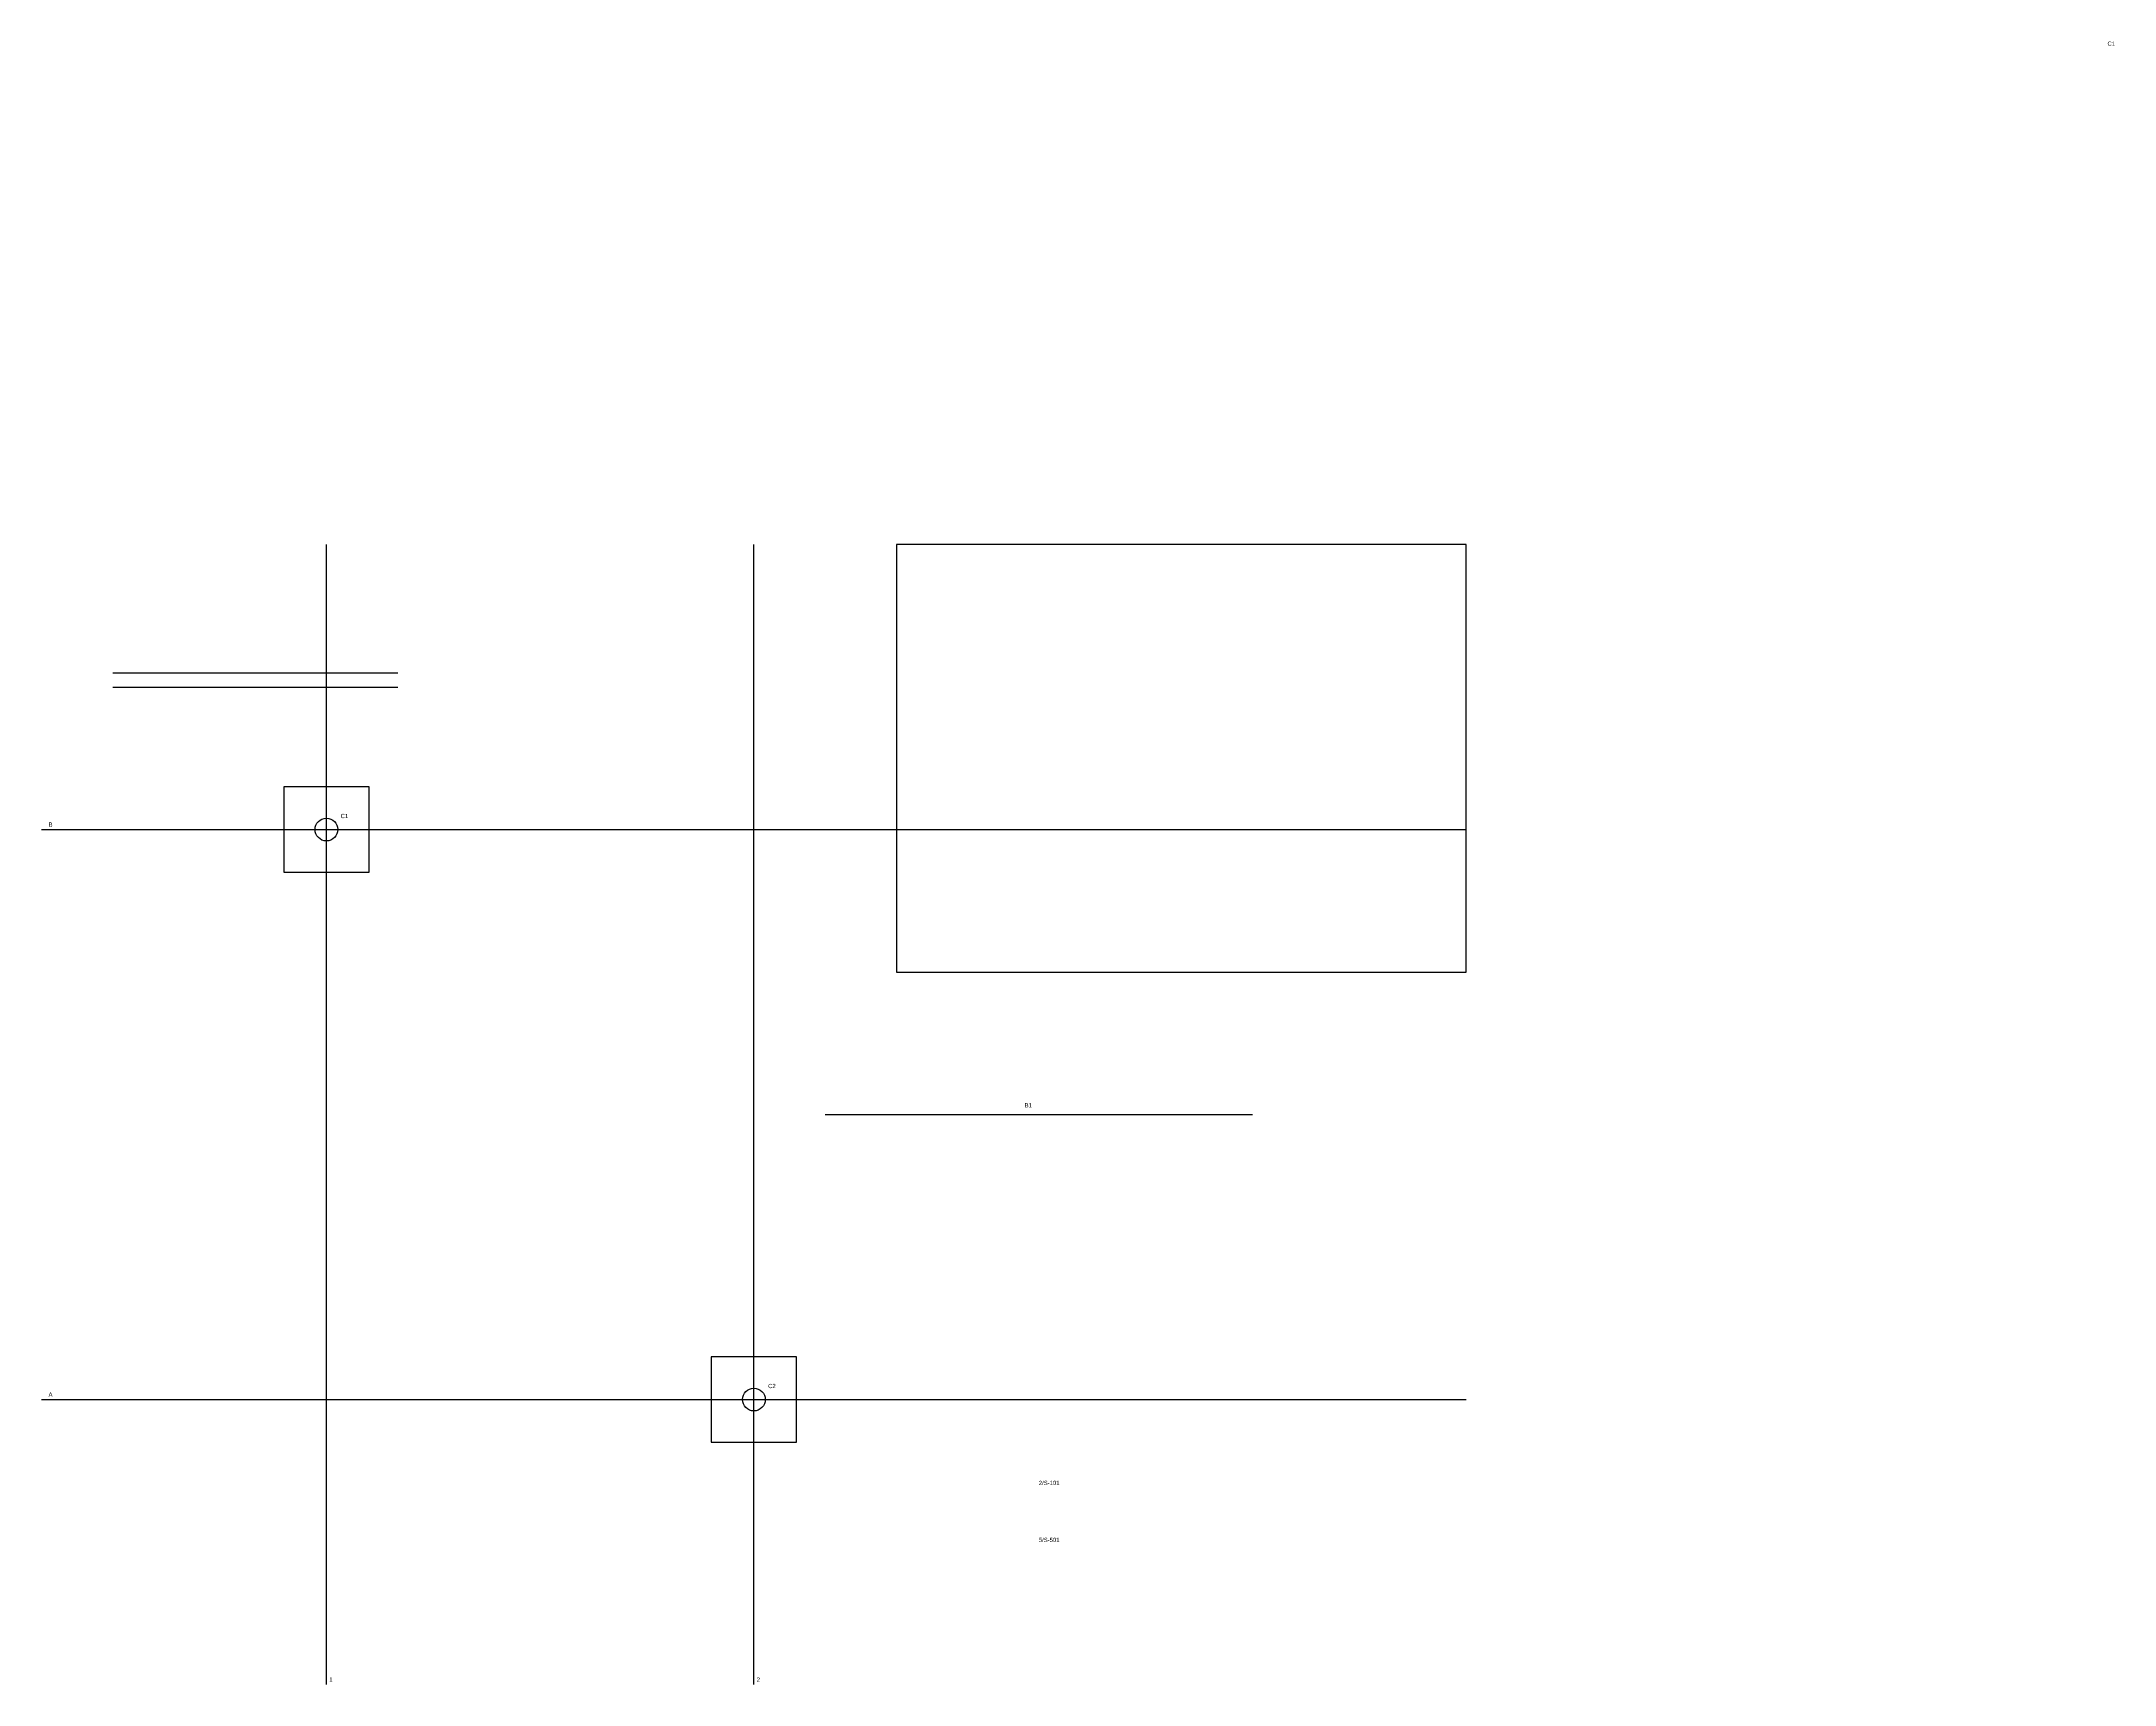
# Model space of a CAD drawing. Header units: metres. Extents: x 0 to 14.5, y 0 to 11.5.
import ezdxf

# ---------------------------------------------------------------- set-up
doc = ezdxf.new("R2010")
doc.units = ezdxf.units.M

msp = doc.modelspace()

# ---------------------------------------------------------------- linework, layer by layer
at = {"layer": 'S-BEAM'}
msp.add_line((5.5, 4), (8.5, 4), dxfattribs=at)
at = {"layer": 'S-COL'}
for centre in [(2, 6), (5, 2)]:
    msp.add_circle(centre, 0.08, dxfattribs=at)
at = {"layer": 'S-FOOTING'}
for points in [[(1.7, 5.7), (2.3, 5.7), (2.3, 6.3), (1.7, 6.3)], [(4.7, 1.7), (5.3, 1.7), (5.3, 2.3), (4.7, 2.3)]]:
    msp.add_lwpolyline(points, close=True, dxfattribs=at)
at = {"layer": 'S-GRID'}
for p, q in [((2, 0), (2, 8)), ((5, 0), (5, 8)), ((0, 6), (10, 6)), ((0, 2), (10, 2))]:
    msp.add_line(p, q, dxfattribs=at)
at = {"layer": 'S-SLAB'}
msp.add_lwpolyline([(6, 5), (10, 5), (10, 8), (6, 8)], close=True, dxfattribs=at)
at = {"layer": 'S-WALL'}
for p, q in [((0.5, 7.1), (2.5, 7.1)), ((0.5, 7), (2.5, 7))]:
    msp.add_line(p, q, dxfattribs=at)

# ---------------------------------------------------------------- texts
at = {"layer": 'S-ANNO'}
for s, p in [('2/S-101', (7, 1.4)), ('5/S-501', (7, 1))]:
    msp.add_text(s, height=0.03, dxfattribs=at).set_placement(p)
at = {"layer": 'S-BEAM'}
msp.add_text('B1', height=0.03, dxfattribs=at).set_placement((6.9, 4.05))
at = {"layer": 'S-COL-TAG'}
for s, p in [('C1', (14.5, 11.5)), ('C1', (2.1, 6.08)), ('C2', (5.1, 2.08))]:
    msp.add_text(s, height=0.03, dxfattribs=at).set_placement(p)
at = {"layer": 'S-GRID'}
for s, p in [('B', (0.05, 6.02)), ('A', (0.05, 2.02)), ('1', (2.02, 0.02)), ('2', (5.02, 0.02))]:
    msp.add_text(s, height=0.03, dxfattribs=at).set_placement(p)

doc.saveas('drawing.dxf')
